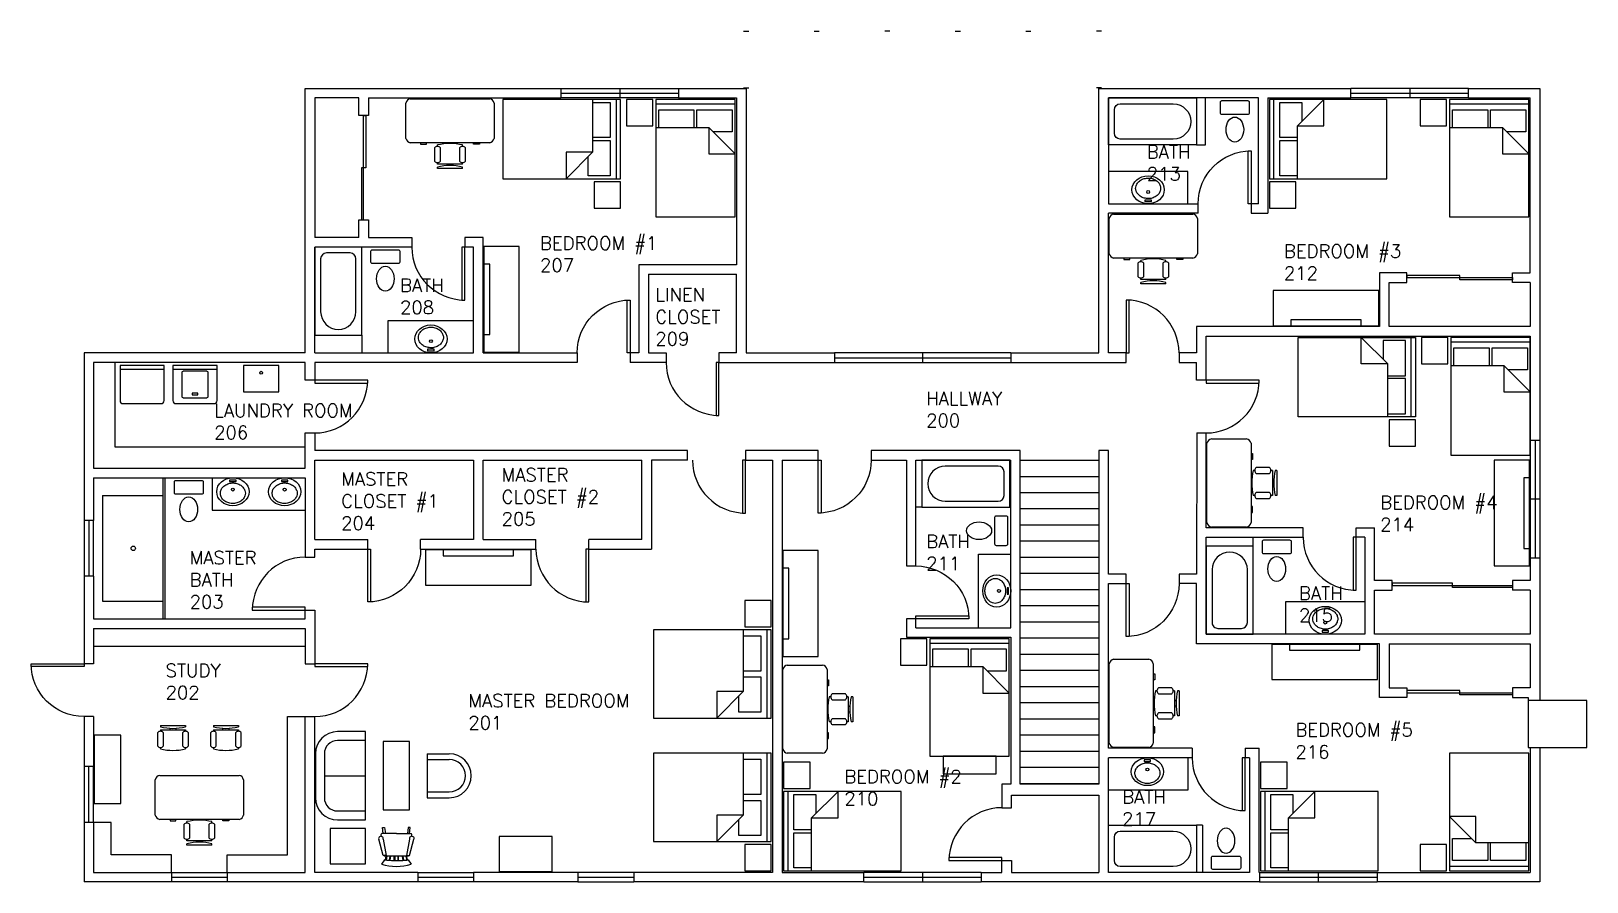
# Model space of a CAD drawing. Header units: inches. Extents: x -186 to 872, y 0 to 579.
import ezdxf

# ---------------------------------------------------------------- set-up
doc = ezdxf.new("R2010")
doc.units = ezdxf.units.IN
doc.header["$MEASUREMENT"] = 0
for name, color, linetype in [('flr-2', 6, 'Continuous'), ('flr-2-door', 2, 'Continuous'), ('flr-2-furn', 230, 'Continuous'), ('flr-2-glaz', 2, 'Continuous'), ('flr-2-glaz-sill', 1, 'Continuous')]:
    doc.layers.add(name, color=color, linetype=linetype)
doc.layers.add('flr-2-a-anno-text', color=7, linetype='Continuous', true_color=0x3fd968)
doc.styles.add('Roman', font='romans')

# ---------------------------------------------------------------- blocks, each defined once
blk = doc.blocks.new('door-36')
blk.add_lwpolyline([(0, 0), (2, 0), (2, 36), (0, 36)], close=True)
blk.add_arc((0, 0), 36, 0, 90)
blk = doc.blocks.new('bed-queen')
for p, q in [((60, 80), (0, 80)), ((0, 80), (0, 0)), ((0, 77), (60, 77)), ((60, 0), (60, 80)), ((4, 61), (4, 73)), ((4, 73), (28, 73)), ((28, 73), (28, 61)), ((32, 61), (32, 73)), ((32, 73), (56, 73)), ((56, 73), (56, 58)), ((0, 61), (42, 61)), ((42, 61), (60, 43)), ((42, 61), (42, 43)), ((56, 58), (45, 58)), ((42, 43), (60, 43)), ((0, 0), (60, 0))]:
    blk.add_line(p, q)
blk = doc.blocks.new('night table')
blk.add_lwpolyline([(0, 0), (18, 0), (18, 18), (0, 18)], close=True)
blk = doc.blocks.new('love seat')
for p, q in [((15, 34), (-15, 34)), ((15, 28), (-15, 28)), ((0, 28), (0, 0)), ((-30, 19), (-30, 0)), ((-24, 19), (-24, 0)), ((24, 0), (24, 19)), ((30, 0), (30, 19)), ((-30, 0), (30, 0))]:
    blk.add_line(p, q)
for centre, radius, start, end in [((-15, 19), 15, 90, 180), ((15, 19), 15, 0, 90), ((-15, 19), 9, 90, 180), ((15, 19), 9, 0, 90)]:
    blk.add_arc(centre, radius, start, end)
blk = doc.blocks.new('dresser-1')
for points in [[(0, 0), (72, 0), (72, 24), (0, 24)], [(12, 20), (60, 20), (60, 24), (12, 24)]]:
    blk.add_lwpolyline(points, close=True)
blk = doc.blocks.new('dresser-2')
blk.add_lwpolyline([(0, 0), (36, 0), (36, 24), (0, 24)], close=True)
blk = doc.blocks.new('Chair - Rocking')
at = {"linetype": 'Continuous'}
for p, q in [((-9, -7.5), (-12, -18.49999)), ((-8, -4.5), (-10, -1.5)), ((-7, -7.5), (-9, -7.5)), ((-9, -18.49999), (-7, -7.5)), ((-8.23428, -6.99939), (-8.3093, -7.47958)), ((-8.23041, -7), (8.23915, -7)), ((-7.5, -4.5), (-7, -7)), ((-6.5, -7), (-7.02225, -4.43)), ((-4.5, -7), (-4.96674, -4.19951)), ((-4, -7), (-4.40532, -4.16272)), ((-1.5, -4.05012), (-1.5, -7)), ((-1, -7), (-1, -4.05012)), ((1, -7), (1, -4.04655)), ((1.5, -4.05012), (1.5, -7)), ((4, -7), (4.40187, -4.18694)), ((4.5, -7), (4.96761, -4.19437)), ((6.5, -7), (7, -4.4057)), ((7.5, -4.5), (7, -7)), ((7, -7.5), (9, -7.5)), ((9, -18.49999), (7, -7.5)), ((8, -4.5), (10, -1.5)), ((8.31071, -7.48854), (8.23449, -7.00073)), ((9, -7.5), (12, -18.49999)), ((-10.36644, -20.64523), (-10.5, -21.49999)), ((10.5, -21.49999), (10.3575, -20.58798)), ((-9, -22.49999), (-9.5, -26.49999)), ((0, -22.49999), (-9.5, -22.49999)), ((-9.5, -26.49999), (-8, -26.49999)), ((-8, -26.49999), (-7.5, -22.49999)), ((0, -22.49999), (9.5, -22.49999)), ((8, -26.49999), (7.5, -22.49999)), ((9.5, -26.49999), (8, -26.49999)), ((9, -22.49999), (9.5, -26.49999))]:
    blk.add_line(p, q, dxfattribs=at)
for centre, radius, start, end in [((0, -34.08333), 34.08333, 72.93847, 107.0615), ((0, -68.25004), 64.25, 93.92211, 97.15267), ((0, -68.25004), 64.25, 82.84733, 93.92211), ((-10.5, -18.99999), 1.58114, 161.5651, 18.43495), ((10.5, -18.99999), 1.58114, 161.5651, 18.43495), ((-9.5, -21.49999), 1, 180, 270), ((9.5, -21.49999), 1, 270, 0)]:
    blk.add_arc(centre, radius, start, end, dxfattribs=at)
blk = doc.blocks.new('cofee table')
blk.add_lwpolyline([(0, 0), (46.5, 0), (46.5, 18), (0, 18)], close=True)
blk = doc.blocks.new('chair-2')
for p, q in [((-15, 0), (-15, 15)), ((-11, 0), (-11, 15)), ((11, 0), (11, 15)), ((15, 0), (15, 15)), ((-15, 0), (15, 0))]:
    blk.add_line(p, q)
for radius in [15, 11]:
    blk.add_arc((0, 15), radius, 0, 180)
blk = doc.blocks.new('water-closet')
blk.add_lwpolyline([(-9, -9), (9, -9, 0.414214), (10, -8), (10, -1, 0.414214), (9, 0), (-9, 0, 0.414214), (-10, -1), (-10, -8, 0.414214)], format="xyb", close=True)
blk.add_ellipse((0, -19.5), major_axis=(0, 8.5), ratio=0.705882)
blk = doc.blocks.new('tub')
for p, q in [((52, 28), (16, 28)), ((56, 8), (56, 24)), ((16, 4), (52, 4))]:
    blk.add_line(p, q)
blk.add_lwpolyline([(0, 0), (60, 0), (60, 32), (0, 32)], close=True)
for centre, radius, start, end in [((16, 16), 12, 90, 270), ((52, 24), 4, 0, 90), ((52, 8), 4, 270, 0)]:
    blk.add_arc(centre, radius, start, end)
blk = doc.blocks.new('lav-2')
blk.add_lwpolyline([(-2.2, -2.5), (2.2, -2.5), (2.2, -1.5), (-2.2, -1.5)], close=True)
blk.add_circle((0, -8), 1)
blk.add_ellipse((0, -9.5), major_axis=(11, 0), ratio=0.863636)
blk.add_open_spline([(8.5, -10.5), (8.5, -9.9), (8.4, -9.3), (7.9, -7.9), (7.5, -7.1), (6.3, -5.8), (5.6, -5.2), (3.9, -4.2), (2.9, -3.9), (0.9, -3.5), (-0.2, -3.4), (-2.3, -3.7), (-3.3, -4), (-5.1, -4.9), (-5.9, -5.4), (-7.2, -6.7), (-7.7, -7.4), (-8.3, -8.9), (-8.5, -9.7), (-8.5, -11.3), (-8.3, -12.1), (-7.7, -13.6), (-7.2, -14.3), (-5.9, -15.6), (-5.1, -16.2), (-3.3, -17), (-2.3, -17.3), (-0.2, -17.6), (0.9, -17.5), (2.9, -17.1), (3.9, -16.8), (5.6, -15.8), (6.4, -15.2), (7.5, -13.8), (7.9, -13.1), (8.4, -11.7), (8.5, -11.1), (8.5, -10.5)], degree=3, knots=[0, 0, 0, 0, 0.283107, 0.283107, 0.640727, 0.640727, 0.998347, 0.998347, 1.355967, 1.355967, 1.713588, 1.713588, 2.071208, 2.071208, 2.428828, 2.428828, 2.786448, 2.786448, 3.144068, 3.144068, 3.501688, 3.501688, 3.859308, 3.859308, 4.216928, 4.216928, 4.574549, 4.574549, 4.932169, 4.932169, 5.289789, 5.289789, 5.647409, 5.647409, 6.005029, 6.005029, 6.283185, 6.283185, 6.283185, 6.283185])
blk = doc.blocks.new('Chair - Desk')
at = {"linetype": 'Continuous'}
for p, q in [((-8.5, 0), (-8.5, -1)), ((-8.5, 0), (8.5, 0)), ((8.5, 0), (8.5, -1)), ((-10.5, -5), (-10.5, -14)), ((-8.5, -3), (-8.5, -4)), ((-8.5, -3), (8.5, -3)), ((-6.5, -14), (-6.5, -5)), ((-2, -3), (-2, -1.9355)), ((2, -1.9576), (2, -3)), ((6.5, -5), (6.5, -14)), ((8.5, -3), (8.5, -4)), ((10.5, -14), (10.5, -5)), ((-8.5, -15), (-8.5, -16)), ((8.5, -15), (8.5, -16))]:
    blk.add_line(p, q, dxfattribs=at)
for centre, radius, start, end in [((-8.5, -6.5), 2.5, 36.8699, 143.1301), ((0, 34.625), 36.625, 256.5803, 283.4197), ((8.5, -6.5), 2.5, 36.8699, 143.1301), ((-8.5, -12.5), 2.5, 216.8699, 323.1301), ((0, 19.625), 36.625, 256.5803, 283.4197), ((8.5, -12.5), 2.5, 216.8699, 323.1301)]:
    blk.add_arc(centre, radius, start, end, dxfattribs=at)
blk = doc.blocks.new('Desk - 30 x 60 in.')
at = {"linetype": 'Continuous'}
for p, q in [((-26.999995, 0), (26.999995, 0)), ((-29.999995, -27), (-29.999995, -3)), ((29.999995, -3), (29.999995, -27)), ((26.999995, -30), (-26.999995, -30)), ((-20.000005, -30), (-20.000005, -31)), ((-20.000005, -31), (-16.000005, -31)), ((-16.000005, -31), (-16.000005, -30)), ((15.999995, -31), (15.999995, -30)), ((19.999995, -31), (15.999995, -31)), ((19.999995, -30), (19.999995, -31))]:
    blk.add_line(p, q, dxfattribs=at)
for centre, start, end in [((-26.499995, -3.5), 98.1301, 171.8699), ((26.499995, -3.5), 8.130102, 81.8699), ((-26.499995, -26.5), 188.1301, 261.8699), ((26.499995, -26.5), 278.1301, 351.8699)]:
    blk.add_arc(centre, 3.535534, start, end, dxfattribs=at)
blk = doc.blocks.new('bed-double')
for p, q in [((0, 77), (54, 77)), ((2, 61), (2, 73)), ((2, 73), (26, 73)), ((26, 73), (26, 61)), ((28, 61), (28, 73)), ((28, 73), (52, 73)), ((52, 73), (52, 58)), ((0, 61), (36, 61)), ((36, 61), (54, 43)), ((36, 61), (36, 43)), ((52, 58), (39, 58)), ((36, 43), (54, 43))]:
    blk.add_line(p, q)
blk.add_lwpolyline([(0, 0), (54, 0), (54, 80), (0, 80)], close=True)
blk = doc.blocks.new('bookcase')
blk.add_lwpolyline([(0, 0), (36, 0), (36, 12), (0, 12)], close=True)
blk = doc.blocks.new('washer')
blk.add_line((-15, -2.5), (15, -2.5))
for points in [[(-13, -26), (13, -26, 0.414214), (15, -24), (15, 0), (-15, 0), (-15, -24, 0.414214)], [(-8, -22), (8, -22, 0.414214), (9, -21), (9, -5, 0.414214), (8, -4), (-8, -4, 0.414214), (-9, -5), (-9, -21, 0.414214)]]:
    blk.add_lwpolyline(points, format="xyb", close=True)
blk.add_lwpolyline([(-2, -20), (2, -20), (2, -19), (-2, -19)], close=True)
blk = doc.blocks.new('dryer')
blk.add_line((-15, -2.5), (15, -2.5))
blk.add_lwpolyline([(-13, -26), (13, -26, 0.414214), (15, -24), (15, 0), (-15, 0), (-15, -24, 0.414214)], format="xyb", close=True)
blk = doc.blocks.new('laundry-sink')
blk.add_lwpolyline([(-12, -18), (12, -18), (12, 0), (-12, 0)], close=True)
blk.add_circle((0, -5), 1)

msp = doc.modelspace()

# ---------------------------------------------------------------- linework, layer by layer
at = {"layer": 'flr-2'}
for p, q in [((298.25, 579), (301.75, 579)), ((346.25, 579), (349.75, 579)), ((397.75, 579), (394.25, 579)), ((442.25, 579), (445.75, 579)), ((490.25, 579), (493.75, 579)), ((541.75, 579), (538.25, 579)), ((0, 540), (174, 540)), ((0, 360), (0, 540)), ((174, 540), (174, 533.5)), ((254, 540), (254, 533.5)), ((254, 540), (300, 540)), ((298.25, 540.5), (301.75, 540.5)), ((300, 540), (300, 360)), ((541.75, 540.5), (538.25, 540.5)), ((540, 360), (540, 540)), ((540, 540), (711.5, 540)), ((711.5, 533.5), (711.5, 540)), ((791.5, 533.5), (791.5, 540)), ((791.5, 540), (840, 540)), ((840, 540), (840, 300.625)), ((6.5, 533.5), (6.5, 438.5)), ((36.5, 533.5), (6.5, 533.5)), ((36.5, 521.5), (36.5, 533.5)), ((43, 533.5), (174, 533.5)), ((43, 533.5), (43, 521.5)), ((254, 533.5), (293.5, 533.5)), ((293.5, 533.5), (293.5, 420)), ((546.5, 533.5), (546.5, 461.5)), ((648.5, 533.5), (546.5, 533.5)), ((648.5, 461.5), (648.5, 533.5)), ((655, 533.5), (711.5, 533.5)), ((655, 533.5), (655, 455)), ((791.5, 533.5), (833.5, 533.5)), ((833.5, 414.5), (833.5, 533.5)), ((43, 521.5), (36.5, 521.5)), ((546.5, 461.5), (607.5, 461.5)), ((607.5, 455), (607.5, 461.5)), ((648.5, 461.5), (643.5, 461.5)), ((643.5, 461.5), (643.5, 455)), ((36.5, 438.5), (36.5, 450.5)), ((36.5, 450.5), (43, 450.5)), ((43, 450.5), (43, 438.5)), ((546.5, 360), (546.5, 455)), ((607.5, 455), (546.5, 455)), ((643.5, 455), (655, 455)), ((36.5, 438.5), (6.5, 438.5)), ((43, 438.5), (72.5, 438.5)), ((72.5, 438.5), (72.5, 432)), ((108.5, 438.5), (108.5, 432)), ((121, 438.5), (108.5, 438.5)), ((121, 360), (121, 438.5)), ((6.5, 360), (6.5, 432)), ((72.5, 432), (6.5, 432)), ((114.5, 432), (108.5, 432)), ((114.5, 360), (114.5, 432)), ((293.5, 420), (227, 420)), ((227, 420), (227, 360)), ((233.5, 413.5), (293.5, 413.5)), ((233.5, 413.5), (233.5, 360)), ((293.5, 360), (293.5, 413.5)), ((749.5, 414.5), (731, 414.5)), ((731, 414.5), (731, 378)), ((749.5, 408), (749.5, 414.5)), ((821.5, 408), (821.5, 414.5)), ((821.5, 414.5), (833.5, 414.5)), ((737.5, 378), (737.5, 408)), ((737.5, 408), (749.5, 408)), ((833.5, 408), (821.5, 408)), ((833.5, 408), (833.5, 378)), ((606.5, 378), (606.5, 360)), ((731, 378), (606.5, 378)), ((613, 341.5), (613, 371.5)), ((613, 371.5), (833.5, 371.5)), ((833.5, 378), (737.5, 378)), ((833.5, 371.5), (833.5, 300.625)), ((0, 360), (-150.5, 360)), ((-150.5, 360), (-150.5, 246)), ((6.5, 360), (114.5, 360)), ((121, 360), (185, 360)), ((185, 360), (185, 353.5)), ((227, 360), (221, 360)), ((221, 360), (221, 353.5)), ((233.5, 360), (245.5, 360)), ((245.5, 360), (245.5, 353.5)), ((293.5, 360), (281.5, 360)), ((281.5, 360), (281.5, 353.5)), ((300, 360), (360, 360)), ((360, 360), (360, 353.5)), ((480, 360), (480, 353.5)), ((480, 360), (540, 360)), ((558.5, 360), (546.5, 360)), ((558.5, 353.5), (558.5, 360)), ((606.5, 360), (594.5, 360)), ((594.5, 360), (594.5, 353.5)), ((-144, 353.5), (-144, 281.5)), ((0, 353.5), (-144, 353.5)), ((0, 341.5), (0, 353.5)), ((185, 353.5), (6.5, 353.5)), ((6.5, 353.5), (6.5, 341.5)), ((245.5, 353.5), (221, 353.5)), ((281.5, 353.5), (360, 353.5)), ((480, 353.5), (558.5, 353.5)), ((594.5, 353.5), (606.5, 353.5)), ((606.5, 341.5), (606.5, 353.5)), ((6.5, 341.5), (0, 341.5)), ((613, 341.5), (606.5, 341.5)), ((0, 281.5), (0, 305.5)), ((0, 305.5), (6.5, 305.5)), ((6.5, 305.5), (6.5, 293.5)), ((606.51038, 305.506287), (606.5, 209.5)), ((606.51038, 305.506287), (613.01038, 305.506287)), ((613, 241), (613.01038, 305.506287)), ((833.5, 300.625), (840, 300.625)), ((260, 293.5), (6.5, 293.5)), ((6.5, 287), (114.5, 287)), ((6.5, 233), (6.5, 287)), ((114.5, 287), (114.5, 233)), ((121, 233), (121, 287)), ((121, 287), (229, 287)), ((229, 233), (229, 287)), ((260, 287), (235.5, 287)), ((235.5, 287), (235.5, 226.5)), ((260, 287), (260, 293.5)), ((349, 293.5), (299.5, 293.5)), ((299.5, 293.5), (299.5, 287)), ((299.5, 287), (318, 287)), ((318, 287), (318, 6.5)), ((324.5, 287), (324.5, 6.5)), ((324.5, 287), (349, 287)), ((349, 287), (349, 293.5)), ((486.5, 293.5), (385, 293.5)), ((385, 293.5), (385, 287)), ((385, 287), (409, 287)), ((409, 287), (409, 215)), ((415.5, 287), (480, 287)), ((415.5, 215), (415.5, 287)), ((480, 173), (480, 287)), ((486.5, 66.5), (486.5, 293.5)), ((486.5, 287), (540, 287)), ((546.5, 293.5), (540, 293.5)), ((540, 293.5), (540, 66.5)), ((546.5, 209.5), (546.5, 293.5)), ((-144, 281.5), (0, 281.5)), ((486.5, 276), (540, 276)), ((-144, 275), (0, 275)), ((-144, 275), (-144, 246)), ((0, 275), (0, 221)), ((486.5, 265), (540, 265)), ((-144, 246), (-150.5, 246)), ((486.5, 254), (540, 254)), ((6.5, 233), (42.5, 233)), ((42.5, 226.5), (42.5, 233)), ((78.5, 226.5), (78.5, 233)), ((114.5, 233), (78.5, 233)), ((121, 233), (157, 233)), ((157, 226.5), (157, 233)), ((229, 233), (193, 233)), ((193, 226.5), (193, 233)), ((486.5, 243), (540, 243)), ((679, 241), (613, 241)), ((613, 168.5), (613, 234.5)), ((613, 234.5), (679, 234.5)), ((679, 234.5), (679, 241)), ((715, 234.5), (715, 241)), ((715, 241), (727.5, 241)), ((721, 234.5), (715, 234.5)), ((721, 234.5), (721, 168.5)), ((727.5, 205), (727.5, 241)), ((6.5, 221), (6.5, 226.5)), ((6.5, 226.5), (42.5, 226.5)), ((78.5, 226.5), (157, 226.5)), ((193, 226.5), (235.5, 226.5)), ((486.5, 232), (540, 232)), ((0, 221), (6.5, 221)), ((409, 215), (415.5, 215)), ((486.5, 221), (540, 221)), ((833.5, 220.625), (840, 220.625)), ((833.5, 220.625), (833.5, 205)), ((840, 220.625), (840, 123.5)), ((-144, 208), (-150.5, 208)), ((-150.5, 208), (-150.5, 148.5)), ((-144, 208), (-144, 179)), ((486.5, 210), (540, 210)), ((558.5, 209.5), (546.5, 209.5)), ((546.5, 203), (558.5, 203)), ((546.5, 91), (546.5, 203)), ((558.5, 203), (558.5, 209.5)), ((606.5, 209.5), (594.5, 209.5)), ((594.5, 209.5), (594.5, 203)), ((606.5, 203), (594.5, 203)), ((606.5, 162), (606.5, 203)), ((739.5, 205), (727.5, 205)), ((739.5, 198.5), (739.5, 205)), ((833.5, 205), (821.5, 205)), ((821.5, 205), (821.5, 198.5)), ((486.5, 199), (540, 199)), ((727.5, 168.5), (727.5, 198.5)), ((727.5, 198.5), (739.5, 198.5)), ((833.5, 198.5), (821.5, 198.5)), ((833.5, 198.5), (833.5, 168.5)), ((0, 179), (0, 185)), ((0, 185), (6.5, 185)), ((6.5, 185), (6.5, 148.5)), ((486.5, 188), (540, 188)), ((-144, 179), (0, 179)), ((-144, 172.5), (0, 172.5)), ((-144, 172.5), (-144, 148.5)), ((0, 172.5), (0, 148.5)), ((415.5, 179), (409, 179)), ((409, 179), (409, 166.5)), ((415.5, 173), (415.5, 179)), ((415.5, 173), (480, 173)), ((486.5, 177), (540, 177)), ((409, 166.5), (480, 166.5)), ((480, 166.5), (480, 66.5)), ((486.5, 166), (540, 166)), ((731, 162), (606.5, 162)), ((721, 168.5), (613, 168.5)), ((833.5, 168.5), (727.5, 168.5)), ((731, 125.5), (731, 162)), ((737.5, 162), (833.5, 162)), ((737.5, 162), (737.5, 132)), ((833.5, 162), (833.5, 132)), ((-144, 148.5), (-150.5, 148.5)), ((0, 148.5), (6.5, 148.5)), ((486.5, 155), (540, 155)), ((486.5, 144), (540, 144)), ((486.5, 133), (540, 133)), ((737.5, 132), (749.5, 132)), ((749.5, 132), (749.5, 125.5)), ((833.5, 132), (821.5, 132)), ((821.5, 132), (821.5, 125.5)), ((486.5, 122), (540, 122)), ((749.5, 125.5), (731, 125.5)), ((821.5, 125.5), (832, 125.5)), ((832, 125.5), (832, 123.5)), ((832, 123.5), (832, 91.5)), ((872, 123.5), (832, 123.5)), ((872, 91.5), (872, 123.5)), ((-144, 112.5), (-150.5, 112.5)), ((-150.5, 112.5), (-150.5, 78.5)), ((-144, 112.5), (-144, 78.5)), ((0, 6.5), (0, 112.5)), ((0, 112.5), (6.5, 112.5)), ((6.5, 6.5), (6.5, 112.5)), ((486.5, 111), (540, 111)), ((486.5, 100), (540, 100)), ((486.5, 89), (540, 89)), ((603.5, 91), (546.5, 91)), ((603.5, 91), (603.5, 84.5)), ((639.5, 91), (649, 91)), ((639.5, 91), (639.5, 84.5)), ((649, 6.5), (649, 91)), ((832, 91.5), (872, 91.5)), ((833.5, 91.5), (833.5, 6.5)), ((840, 91.5), (840, 0)), ((-144, 78.5), (-150.5, 78.5)), ((486.5, 78), (540, 78)), ((546.5, 6.5), (546.5, 84.5)), ((603.5, 84.5), (546.5, 84.5)), ((642.5, 84.5), (639.5, 84.5)), ((642.5, 84.5), (642.5, 6.5)), ((480, 66.5), (474, 66.5)), ((474, 66.5), (474, 50.5)), ((486.5, 67), (540, 67)), ((540, 66.5), (486.5, 66.5)), ((480.5, 59), (540, 59)), ((480.5, 50.5), (480.5, 59)), ((540, 59), (540, 6.5)), ((474, 50.5), (480.5, 50.5)), ((-144, 40.5), (-150.5, 40.5)), ((-150.5, 40.5), (-150.5, 0)), ((-144, 40.5), (-144, 6.5)), ((474, 6.5), (474, 14.5)), ((474, 14.5), (480.5, 14.5)), ((480.5, 14.5), (480.5, 6.5)), ((-91, 0), (-150.5, 0)), ((-144, 6.5), (-91, 6.5)), ((-91, 6.5), (-91, 0)), ((-53, 6.5), (-53, 0)), ((-53, 6.5), (0, 6.5)), ((76.5, 6.5), (6.5, 6.5)), ((76.5, 6.5), (76.5, 0)), ((114.5, 6.5), (114.5, 0)), ((185.5, 6.5), (114.5, 6.5)), ((185.5, 6.5), (185.5, 0)), ((318, 6.5), (223.5, 6.5)), ((223.5, 6.5), (223.5, 0)), ((324.5, 6.5), (380, 6.5)), ((380, 0), (380, 6.5)), ((460, 6.5), (460, 0)), ((460, 6.5), (474, 6.5)), ((480.5, 6.5), (540, 6.5)), ((642.5, 6.5), (546.5, 6.5)), ((649, 6.5), (649.25, 6.5)), ((649.25, 6.5), (649.25, 0)), ((729.25, 6.5), (729.25, 0)), ((729.25, 6.5), (833.5, 6.5)), ((76.5, 0), (-53, 0)), ((185.5, 0), (114.5, 0)), ((380, 0), (223.5, 0)), ((649.25, 0), (460, 0)), ((840, 0), (729.25, 0))]:
    msp.add_line(p, q, dxfattribs=at)
at = {"layer": 'flr-2-door'}
for p, q in [((39.75, 450.5), (39.75, 521.5)), ((39.75, 521.5), (41.25, 521.5)), ((41.25, 521.5), (41.25, 486)), ((41.25, 486), (38.25, 486)), ((38.25, 486), (38.25, 450.5)), ((38.25, 450.5), (39.75, 450.5)), ((785.500003, 412.75), (749.500003, 412.75)), ((749.500003, 412.75), (749.500003, 411.25)), ((749.500003, 411.25), (821.500003, 411.25)), ((785.500003, 409.75), (785.500003, 412.75)), ((821.500003, 409.75), (785.500003, 409.75)), ((821.500003, 411.25), (821.500003, 409.75)), ((780.500003, 203.25), (739.5, 203.25)), ((739.5, 203.25), (739.5, 201.75)), ((739.5, 201.75), (821.5, 201.75)), ((780.500003, 200.25), (780.500003, 203.25)), ((821.5, 201.75), (821.5, 200.25)), ((821.5, 200.25), (780.500003, 200.25)), ((785.5, 130.25), (749.5, 130.25)), ((749.5, 130.25), (749.5, 128.75)), ((749.5, 128.75), (821.5, 128.75)), ((785.5, 127.25), (785.5, 130.25)), ((821.5, 127.25), (785.5, 127.25)), ((821.5, 128.75), (821.5, 127.25))]:
    msp.add_line(p, q, dxfattribs=at)
at = {"layer": 'flr-2-furn'}
for p, q in [((612.5, 501.5), (612.5, 533.5)), ((606.5, 501.5), (612.5, 501.5)), ((600.5, 483.5), (546.5, 483.5)), ((600.5, 461.5), (600.5, 483.5)), ((56.5, 360), (56.5, 382)), ((56.5, 382), (114.5, 382)), ((38.5, 372), (38.5, 360)), ((-129.625, 353.5), (-129.625, 296)), ((-129.625, 296), (0, 296)), ((-96.75, 179), (-96.75, 275)), ((-95.25, 179), (-95.25, 275)), ((-63.25, 275), (-63.25, 253)), ((-138, 263), (-138, 191)), ((-138, 263), (-96.75, 263)), ((419.5, 255), (415.5, 255)), ((-63.25, 253), (0, 253)), ((645, 228.5), (645, 234.5)), ((458, 173), (458, 223)), ((458, 223), (480, 223)), ((-138, 191), (-96.75, 191)), ((721, 190.5), (667, 190.5)), ((667, 190.5), (667, 168.5)), ((-144, 160.5), (0, 160.5)), ((-12, 18.5), (-12, 112.5)), ((-12, 112.5), (0, 112.5)), ((600.5, 84.5), (600.5, 62.5)), ((600.5, 62.5), (546.5, 62.5)), ((-132, 40.5), (-144, 40.5)), ((-132, 18.5), (-132, 40.5)), ((610.5, 38.5), (606.5, 38.5)), ((610.5, 38.5), (610.5, 6.5)), ((-91, 18.5), (-132, 18.5)), ((-91, 6.5), (-91, 18.5)), ((-53, 6.5), (-53, 18.5)), ((-53, 18.5), (-12, 18.5))]:
    msp.add_line(p, q, dxfattribs=at)
msp.add_circle((-117, 227), 1.5, dxfattribs=at)
at = {"layer": 'flr-2-glaz'}
for p, q in [((214, 540), (214, 533.5)), ((751.5, 540), (751.5, 533.5)), ((174, 536.75), (254, 536.75)), ((711.5, 536.75), (791.5, 536.75)), ((420, 360), (420, 353.5)), ((360, 356.75), (480, 356.75)), ((836.75, 300.625), (836.75, 220.625)), ((833.5, 260.625), (840, 260.625)), ((-147.25, 246), (-147.25, 208)), ((-147.25, 40.5), (-147.25, 78.5)), ((-91, 3.25), (-53, 3.25)), ((76.5, 3.25), (114.5, 3.25)), ((185.5, 3.25), (223.5, 3.25)), ((380, 3.25), (460, 3.25)), ((420, 6.5), (420, 0)), ((649.25, 3.25), (729.25, 3.25)), ((689.25, 6.5), (689.25, 0))]:
    msp.add_line(p, q, dxfattribs=at)
at = {"layer": 'flr-2-glaz-sill'}
for p, q in [((174, 540), (254, 540)), ((791.5, 540), (711.5, 540)), ((254, 533.5), (174, 533.5)), ((791.5, 533.5), (711.5, 533.5)), ((480, 360), (360, 360)), ((360, 353.5), (480, 353.5)), ((833.5, 300.625), (833.5, 220.625)), ((840, 300.625), (840, 220.625)), ((-150.5, 246), (-150.5, 208)), ((-144, 208), (-144, 246)), ((-150.5, 78.5), (-150.5, 40.5)), ((-144, 40.5), (-144, 78.5)), ((-91, 6.5), (-53, 6.5)), ((76.5, 6.5), (114.5, 6.5)), ((114.5, 0), (76.5, 0)), ((223.5, 6.5), (185.5, 6.5)), ((460, 6.5), (380, 6.5)), ((649.25, 6.5), (729.25, 6.5)), ((-53, 0), (-91, 0)), ((185.5, 0), (223.5, 0)), ((380, 0), (460, 0)), ((649.25, 0), (729.25, 0))]:
    msp.add_line(p, q, dxfattribs=at)

# ---------------------------------------------------------------- block references
at = {"layer": 'flr-2-door', "xscale": -1}
for p in [(643.5, 461.5), (221, 360)]:
    msp.add_blockref('door-36', p, dxfattribs=at)
at = {"layer": 'flr-2-door'}
for p, rotation in [((108.5, 432), 180), ((281.5, 353.5), 180), ((6.5, 341.5), 270), ((613, 341.5), 269.9729560956625), ((299.5, 287), 180), ((715, 234.5), 180), ((193, 226.5), 180), ((0, 185), 90), ((6.5, 148.5), 270), ((639.5, 84.5), 180), ((474, 14.5), 90)]:
    msp.add_blockref('door-36', p, dxfattribs=dict(at, rotation=rotation))
msp.add_blockref('door-36', (558.5, 360), dxfattribs=at)
at = {"layer": 'flr-2-door', "xscale": -1}
for p, rotation in [((349, 287), 180), ((42.5, 226.5), 180), ((415.5, 179), 270), ((558.5, 203), 180), ((-150.5, 148.5), 90)]:
    msp.add_blockref('door-36', p, dxfattribs=dict(at, rotation=rotation))
at = {"layer": 'flr-2-furn'}
for name, p in [('Desk - 30 x 60 in.', (98.5, 533)), ('night table', (218.5, 514.5)), ('bed-double', (238.5, 452.5)), ('water-closet', (632.5, 531.5)), ('night table', (758.5, 514.5)), ('bed-double', (778.5, 452.5)), ('night table', (196.5, 458.5)), ('night table', (656, 458.5)), ('Desk - 30 x 60 in.', (577, 454.5)), ('water-closet', (54.5, 430)), ('night table', (759.5, 352.5)), ('bed-double', (779.5, 290.5)), ('dryer', (-111, 351.5)), ('washer', (-75, 351.5)), ('laundry-sink', (-30, 351.5)), ('night table', (737.5, 296.5)), ('tub', (419.5, 255)), ('water-closet', (-79.25, 273)), ('lav-2', (-49.25, 275)), ('lav-2', (-14, 275)), ('dresser-1', (81.75, 202)), ('water-closet', (661, 232.5)), ('night table', (299, 173.5)), ('night table', (405, 147.5)), ('bed-double', (425, 85.5)), ('dresser-1', (657.625, 137.625)), ('Chair - Desk', (-90.000005, 106.5)), ('Chair - Desk', (-54.000005, 106.5)), ('bookcase', (434, 73.5)), ('night table', (325.5, 63.5)), ('lav-2', (573, 84.5)), ('night table', (650, 63.5)), ('Desk - 30 x 60 in.', (-72, 72.5)), ('dresser-2', (132, 7)), ('night table', (299, 7.5)), ('night table', (758.5, 7.5))]:
    msp.add_blockref(name, p, dxfattribs=at)
for name, p, rotation in [('bed-double', (134.5, 532.5), 270), ('bed-double', (736, 478.5), 89.99999999999999), ('Chair - Desk', (98.5, 485.5), 180), ('lav-2', (573.5, 461.5), 180), ('tub', (38.5, 372), 90), ('dresser-1', (145.5, 360.5), 90), ('Chair - Desk', (577, 407), 180), ('dresser-1', (730.5, 402.5), 180), ('lav-2', (85.5, 360), 180), ('Desk - 30 x 60 in.', (613.5, 271.5), 90), ('dresser-1', (809, 287), 270), ('Chair - Desk', (661, 271.5), 270), ('water-closet', (478, 239), 270), ('dresser-1', (349, 153.5), 90), ('tub', (613, 228.5), 270), ('lav-2', (480, 198), 269.9999999999991), ('lav-2', (694, 168.5), 180), ('bed-queen', (237, 171.5), 270), ('Desk - 30 x 60 in.', (547, 121.499995), 90), ('Desk - 30 x 60 in.', (325, 117.499995), 90), ('Chair - Desk', (372.5, 117.499995), 270), ('Chair - Desk', (594.5, 121.499995), 270), ('cofee table', (-143.5, 99.75), 270), ('love seat', (41, 72.25), 90), ('cofee table', (53, 95.5), 270), ('chair-2', (83, 72.25), 270), ('bed-queen', (237, 87.5), 270), ('bed-double', (832.5, 87.5), 180), ('bed-double', (405.5, 7.5), 90), ('bed-double', (730, 7.5), 89.99999999999999), ('Chair - Desk', (-72, 25), 180), ('Chair - Rocking', (62, 10.5), 180)]:
    msp.add_blockref(name, p, dxfattribs=dict(at, rotation=rotation))
at = {"layer": 'flr-2-furn', "xscale": -1}
for p in [(606.5, 501.5), (606.5, 6.5)]:
    msp.add_blockref('tub', p, dxfattribs=at)
for name, p, rotation in [('bed-double', (675.5, 316.5), 270), ('water-closet', (626.5, 8.5), 180)]:
    msp.add_blockref(name, p, dxfattribs=dict(at, rotation=rotation))
at = {"layer": 'flr-2-furn', "xscale": 1.333333333333333, "yscale": 1.333333333333333, "zscale": 1.333333333333333}
msp.add_blockref('night table', (17, 12.25), dxfattribs=at)

# ---------------------------------------------------------------- texts
at = {"layer": 'flr-2-a-anno-text', "char_height": 9, "attachment_point": 1, "style": 'Roman'}
for s, insert in [('BATH\\P213', (572.5625, 501.3125)), ('BEDROOM #1\\P207', (159.75, 439.25)), ('BEDROOM #3\\P212', (665.875, 433.8125)), ('BATH\\P208', (64.5, 410.5)), ('LINEN\\PCLOSET\\P209', (238.1875, 404.125)), ('HALLWAY\\P200', (422.5, 333.5)), ('LAUNDRY ROOM\\P206', (-61.9375, 325.3125)), ('MASTER\\PCLOSET #1\\P204', (24.5, 278.6875)), ('MASTER\\PCLOSET #2\\P205', (133.625, 281.5)), ('BEDROOM #4\\P214', (731.375, 262.75)), ('BATH\\P211', (422.5, 236.25)), ('MASTER \\PBATH\\P203', (-78.625, 225.125)), ('BATH\\P215', (676.125, 201)), ('STUDY\\P202', (-95, 148.3125)), ('MASTER BEDROOM\\P201', (111, 127.8125)), ('BEDROOM #5\\P216', (673.6875, 107.9375)), ('BEDROOM #2\\P210', (366.8125, 76.125)), ('BATH\\P217', (555.8125, 62.3125))]:
    msp.add_mtext_dynamic_manual_height_columns(s, width=238.1875, gutter_width=2.5, heights=[0], dxfattribs=dict(at, insert=insert))

doc.saveas('drawing.dxf')
